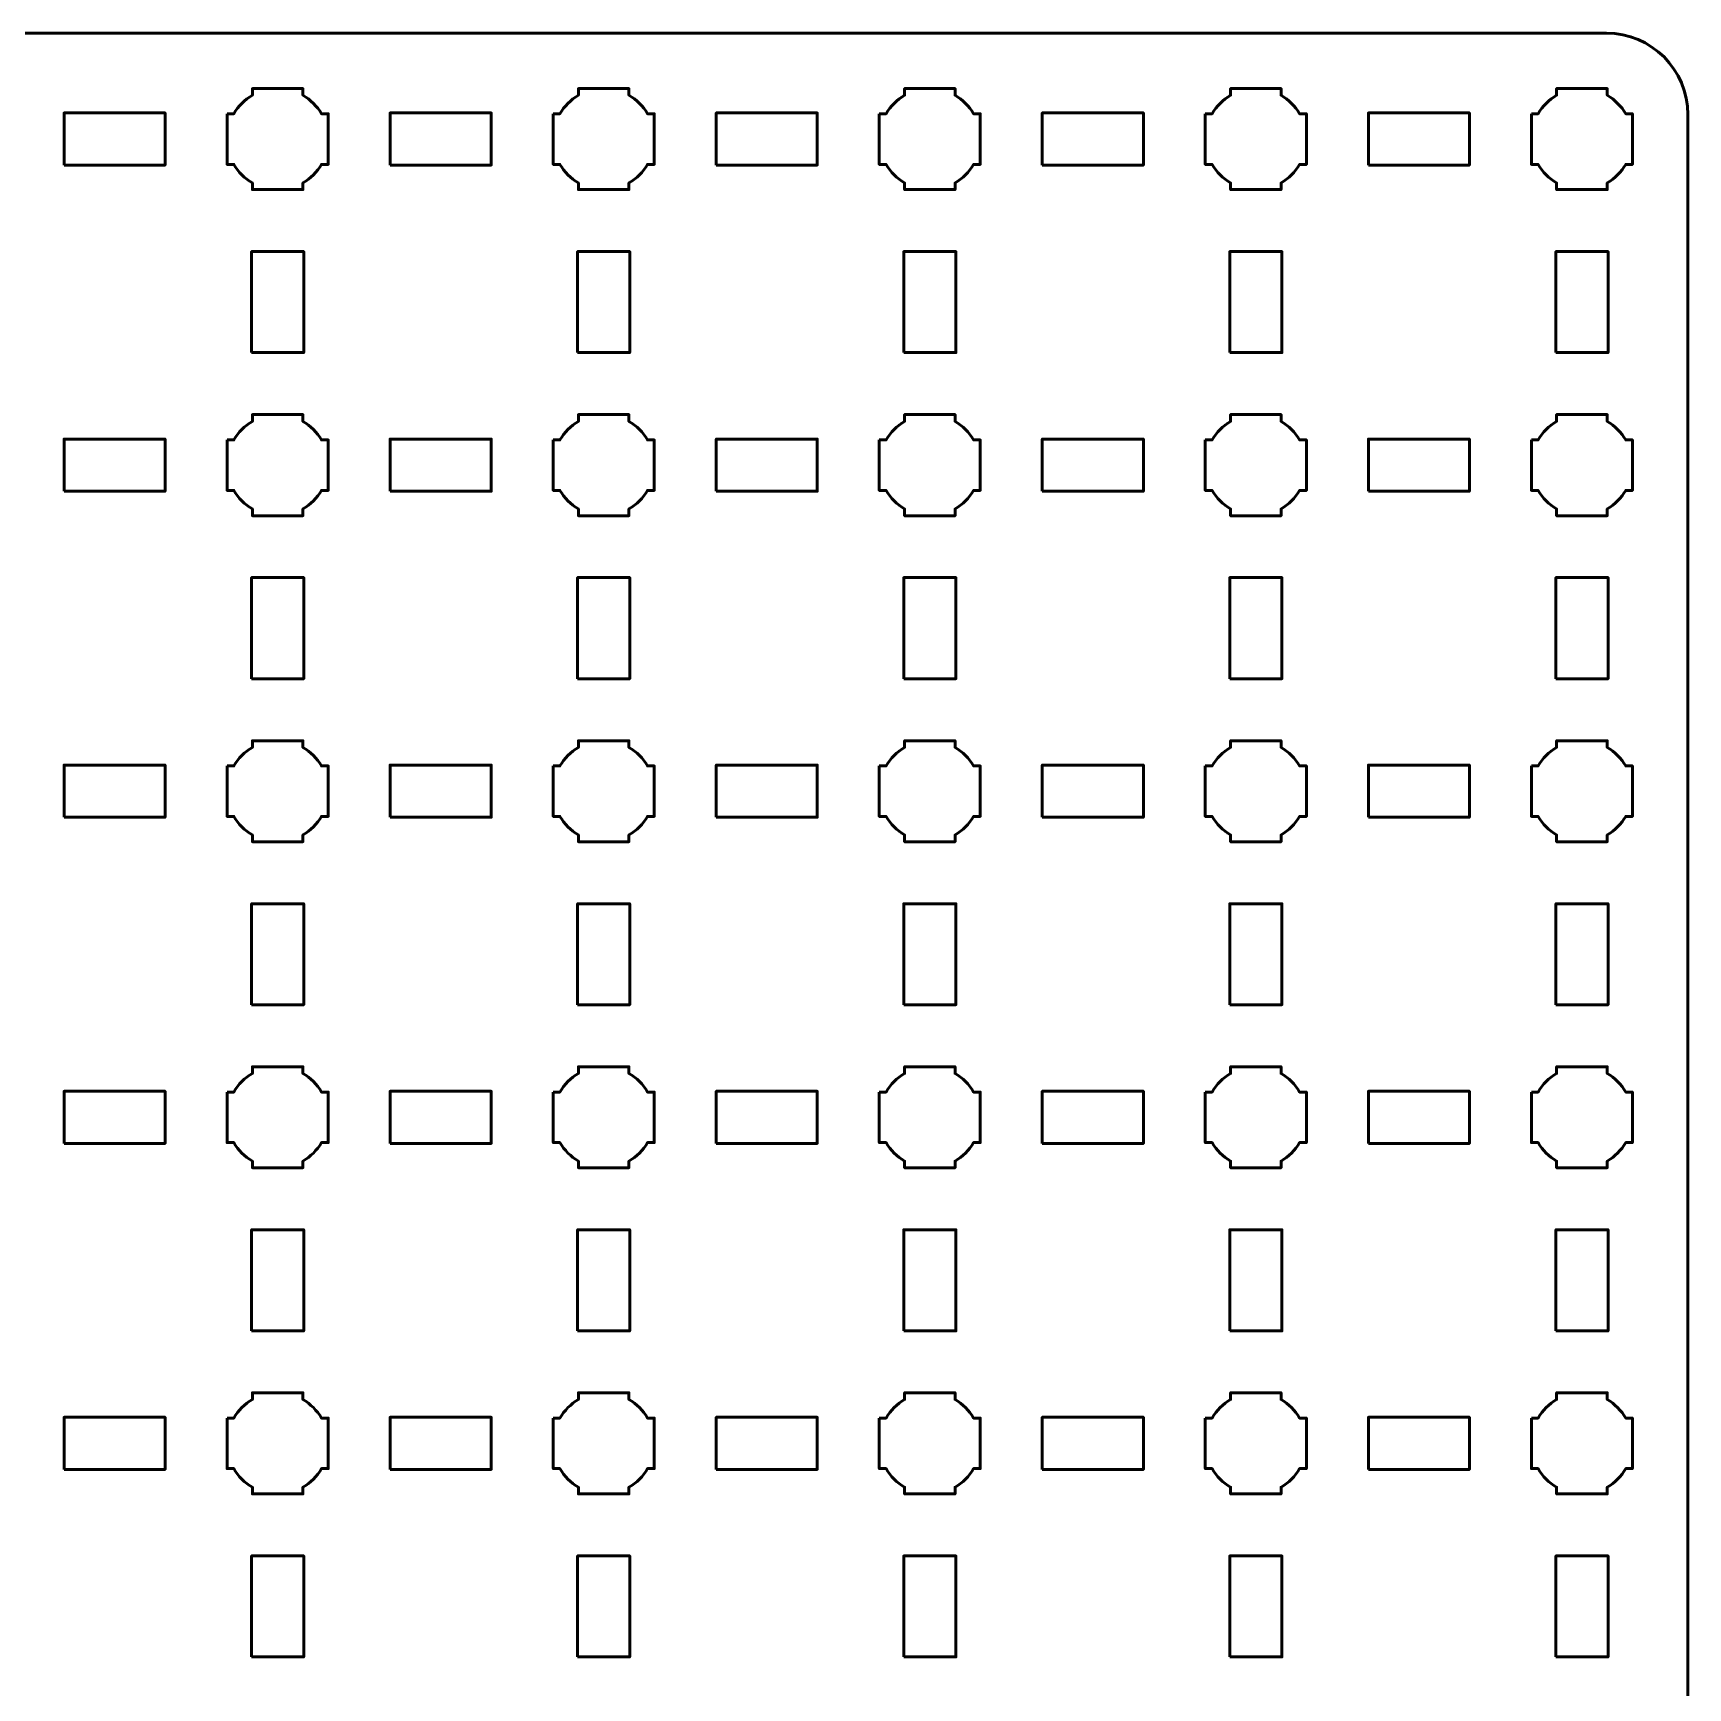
# Model space of a CAD drawing. Header units: centimetres. Extents: x -31.1 to 10.2, y -35.5 to 5.8.
# Drawn here: x 0 to 10.15, y -4.35 to 5.8 of the extents above; entities that cross this region are included whole.
import ezdxf

# ---------------------------------------------------------------- set-up
doc = ezdxf.new("R2010")
doc.units = ezdxf.units.CM
doc.header["$MEASUREMENT"] = 0
doc.layers.add('Layer 1', color=7, linetype='Continuous')

msp = doc.modelspace()

# ---------------------------------------------------------------- linework, layer by layer
at = {"layer": 'Layer 1', "color": 250, "lineweight": 53}
for points in [[(0.19, 4.99), (0.81, 4.99), (0.81, 5.31), (0.19, 5.31), (0.19, 4.99)], [(2.19, 4.99), (2.81, 4.99), (2.81, 5.31), (2.19, 5.31), (2.19, 4.99)], [(4.19, 4.99), (4.81, 4.99), (4.81, 5.31), (4.19, 5.31), (4.19, 4.99)], [(6.19, 4.99), (6.81, 4.99), (6.81, 5.31), (6.19, 5.31), (6.19, 4.99)], [(8.19, 4.99), (8.81, 4.99), (8.81, 5.31), (8.19, 5.31), (8.19, 4.99)], [(1.34, 3.84), (1.66, 3.84), (1.66, 4.46), (1.34, 4.46), (1.34, 3.84)], [(3.34, 3.84), (3.66, 3.84), (3.66, 4.46), (3.34, 4.46), (3.34, 3.84)], [(5.34, 3.84), (5.66, 3.84), (5.66, 4.46), (5.34, 4.46), (5.34, 3.84)], [(7.34, 3.84), (7.66, 3.84), (7.66, 4.46), (7.34, 4.46), (7.34, 3.84)], [(9.34, 3.84), (9.66, 3.84), (9.66, 4.46), (9.34, 4.46), (9.34, 3.84)], [(0.19, 2.99), (0.81, 2.99), (0.81, 3.31), (0.19, 3.31), (0.19, 2.99)], [(2.19, 2.99), (2.81, 2.99), (2.81, 3.31), (2.19, 3.31), (2.19, 2.99)], [(4.19, 2.99), (4.81, 2.99), (4.81, 3.31), (4.19, 3.31), (4.19, 2.99)], [(6.19, 2.99), (6.81, 2.99), (6.81, 3.31), (6.19, 3.31), (6.19, 2.99)], [(8.19, 2.99), (8.81, 2.99), (8.81, 3.31), (8.19, 3.31), (8.19, 2.99)], [(1.34, 1.84), (1.66, 1.84), (1.66, 2.46), (1.34, 2.46), (1.34, 1.84)], [(3.34, 1.84), (3.66, 1.84), (3.66, 2.46), (3.34, 2.46), (3.34, 1.84)], [(5.34, 1.84), (5.66, 1.84), (5.66, 2.46), (5.34, 2.46), (5.34, 1.84)], [(7.34, 1.84), (7.66, 1.84), (7.66, 2.46), (7.34, 2.46), (7.34, 1.84)], [(9.34, 1.84), (9.66, 1.84), (9.66, 2.46), (9.34, 2.46), (9.34, 1.84)], [(0.19, 0.99), (0.81, 0.99), (0.81, 1.31), (0.19, 1.31), (0.19, 0.99)], [(2.19, 0.99), (2.81, 0.99), (2.81, 1.31), (2.19, 1.31), (2.19, 0.99)], [(4.19, 0.99), (4.81, 0.99), (4.81, 1.31), (4.19, 1.31), (4.19, 0.99)], [(6.19, 0.99), (6.81, 0.99), (6.81, 1.31), (6.19, 1.31), (6.19, 0.99)], [(8.19, 0.99), (8.81, 0.99), (8.81, 1.31), (8.19, 1.31), (8.19, 0.99)], [(1.34, -0.16), (1.66, -0.16), (1.66, 0.46), (1.34, 0.46), (1.34, -0.16)], [(3.34, -0.16), (3.66, -0.16), (3.66, 0.46), (3.34, 0.46), (3.34, -0.16)], [(5.34, -0.16), (5.66, -0.16), (5.66, 0.46), (5.34, 0.46), (5.34, -0.16)], [(7.34, -0.16), (7.66, -0.16), (7.66, 0.46), (7.34, 0.46), (7.34, -0.16)], [(9.34, -0.16), (9.66, -0.16), (9.66, 0.46), (9.34, 0.46), (9.34, -0.16)], [(0.19, -1.01), (0.81, -1.01), (0.81, -0.69), (0.19, -0.69), (0.19, -1.01)], [(2.19, -1.01), (2.81, -1.01), (2.81, -0.69), (2.19, -0.69), (2.19, -1.01)], [(4.19, -1.01), (4.81, -1.01), (4.81, -0.69), (4.19, -0.69), (4.19, -1.01)], [(6.19, -1.01), (6.81, -1.01), (6.81, -0.69), (6.19, -0.69), (6.19, -1.01)], [(8.19, -1.01), (8.81, -1.01), (8.81, -0.69), (8.19, -0.69), (8.19, -1.01)], [(1.34, -2.16), (1.66, -2.16), (1.66, -1.54), (1.34, -1.54), (1.34, -2.16)], [(3.34, -2.16), (3.66, -2.16), (3.66, -1.54), (3.34, -1.54), (3.34, -2.16)], [(5.34, -2.16), (5.66, -2.16), (5.66, -1.54), (5.34, -1.54), (5.34, -2.16)], [(7.34, -2.16), (7.66, -2.16), (7.66, -1.54), (7.34, -1.54), (7.34, -2.16)], [(9.34, -2.16), (9.66, -2.16), (9.66, -1.54), (9.34, -1.54), (9.34, -2.16)], [(0.19, -3.01), (0.81, -3.01), (0.81, -2.69), (0.19, -2.69), (0.19, -3.01)], [(2.19, -3.01), (2.81, -3.01), (2.81, -2.69), (2.19, -2.69), (2.19, -3.01)], [(4.19, -3.01), (4.81, -3.01), (4.81, -2.69), (4.19, -2.69), (4.19, -3.01)], [(6.19, -3.01), (6.81, -3.01), (6.81, -2.69), (6.19, -2.69), (6.19, -3.01)], [(8.19, -3.01), (8.81, -3.01), (8.81, -2.69), (8.19, -2.69), (8.19, -3.01)], [(1.34, -4.16), (1.66, -4.16), (1.66, -3.54), (1.34, -3.54), (1.34, -4.16)], [(3.34, -4.16), (3.66, -4.16), (3.66, -3.54), (3.34, -3.54), (3.34, -4.16)], [(5.34, -4.16), (5.66, -4.16), (5.66, -3.54), (5.34, -3.54), (5.34, -4.16)], [(7.34, -4.16), (7.66, -4.16), (7.66, -3.54), (7.34, -3.54), (7.34, -4.16)], [(9.34, -4.16), (9.66, -4.16), (9.66, -3.54), (9.34, -3.54), (9.34, -4.16)]]:
    msp.add_lwpolyline(points, close=True, dxfattribs=at)
msp.add_open_spline([(-31.15, -35), (-31.15, -35), (-31.15, 5.3), (-31.15, 5.3), (-31.15, 5.3), (-31.15, 5.57609), (-30.92609, 5.8), (-30.65, 5.8), (-30.65, 5.8), (-30.65, 5.8), (9.65, 5.8), (9.65, 5.8), (9.65, 5.8), (9.92609, 5.8), (10.15, 5.57609), (10.15, 5.3), (10.15, 5.3), (10.15, 5.3), (10.15, -35), (10.15, -35), (10.15, -35), (10.15, -35.27609), (9.92609, -35.5), (9.65, -35.5), (9.65, -35.5), (9.65, -35.5), (-30.65, -35.5), (-30.65, -35.5), (-30.65, -35.5), (-30.92609, -35.5), (-31.15, -35.27609), (-31.15, -35)], degree=3, knots=[0, 0, 0, 0, 0.125, 0.125, 0.125, 0.125, 0.25, 0.25, 0.25, 0.25, 0.375, 0.375, 0.375, 0.375, 0.5, 0.5, 0.5, 0.5, 0.625, 0.625, 0.625, 0.625, 0.75, 0.75, 0.75, 0.75, 0.875, 0.875, 0.875, 0.875, 1, 1, 1, 1], dxfattribs=at)
at = {"layer": 'Layer 1', "lineweight": 53}
for points in [[(1.19, 5.305), (1.19, 5.305), (1.23149, 5.305), (1.23149, 5.305), (1.23149, 5.305), (1.25872, 5.35205), (1.29795, 5.39128), (1.345, 5.41851), (1.345, 5.41851), (1.345, 5.41851), (1.345, 5.46), (1.345, 5.46), (1.345, 5.46), (1.345, 5.46), (1.5, 5.46), (1.5, 5.46), (1.5, 5.46), (1.5, 5.46), (1.655, 5.46), (1.655, 5.46), (1.655, 5.46), (1.655, 5.46), (1.655, 5.41851), (1.655, 5.41851), (1.655, 5.41851), (1.70205, 5.39128), (1.74128, 5.35205), (1.76851, 5.305), (1.76851, 5.305), (1.76851, 5.305), (1.81, 5.305), (1.81, 5.305), (1.81, 5.305), (1.81, 5.305), (1.81, 5.15), (1.81, 5.15), (1.81, 5.15), (1.81, 5.15), (1.81, 4.995), (1.81, 4.995), (1.81, 4.995), (1.81, 4.995), (1.76851, 4.995), (1.76851, 4.995), (1.76851, 4.995), (1.74128, 4.94795), (1.70205, 4.90872), (1.655, 4.88149), (1.655, 4.88149), (1.655, 4.88149), (1.655, 4.84), (1.655, 4.84), (1.655, 4.84), (1.655, 4.84), (1.5, 4.84), (1.5, 4.84), (1.5, 4.84), (1.5, 4.84), (1.345, 4.84), (1.345, 4.84), (1.345, 4.84), (1.345, 4.84), (1.345, 4.88149), (1.345, 4.88149), (1.345, 4.88149), (1.29795, 4.90872), (1.25872, 4.94795), (1.23149, 4.995), (1.23149, 4.995), (1.23149, 4.995), (1.19, 4.995), (1.19, 4.995), (1.19, 4.995), (1.19, 4.995), (1.19, 5.15), (1.19, 5.15), (1.19, 5.15), (1.19, 5.15), (1.19, 5.305), (1.19, 5.305)], [(3.19, 5.305), (3.19, 5.305), (3.23149, 5.305), (3.23149, 5.305), (3.23149, 5.305), (3.25872, 5.35205), (3.29795, 5.39128), (3.345, 5.41851), (3.345, 5.41851), (3.345, 5.41851), (3.345, 5.46), (3.345, 5.46), (3.345, 5.46), (3.345, 5.46), (3.5, 5.46), (3.5, 5.46), (3.5, 5.46), (3.5, 5.46), (3.655, 5.46), (3.655, 5.46), (3.655, 5.46), (3.655, 5.46), (3.655, 5.41851), (3.655, 5.41851), (3.655, 5.41851), (3.70205, 5.39128), (3.74128, 5.35205), (3.76851, 5.305), (3.76851, 5.305), (3.76851, 5.305), (3.81, 5.305), (3.81, 5.305), (3.81, 5.305), (3.81, 5.305), (3.81, 5.15), (3.81, 5.15), (3.81, 5.15), (3.81, 5.15), (3.81, 4.995), (3.81, 4.995), (3.81, 4.995), (3.81, 4.995), (3.76851, 4.995), (3.76851, 4.995), (3.76851, 4.995), (3.74128, 4.94795), (3.70205, 4.90872), (3.655, 4.88149), (3.655, 4.88149), (3.655, 4.88149), (3.655, 4.84), (3.655, 4.84), (3.655, 4.84), (3.655, 4.84), (3.5, 4.84), (3.5, 4.84), (3.5, 4.84), (3.5, 4.84), (3.345, 4.84), (3.345, 4.84), (3.345, 4.84), (3.345, 4.84), (3.345, 4.88149), (3.345, 4.88149), (3.345, 4.88149), (3.29795, 4.90872), (3.25872, 4.94795), (3.23149, 4.995), (3.23149, 4.995), (3.23149, 4.995), (3.19, 4.995), (3.19, 4.995), (3.19, 4.995), (3.19, 4.995), (3.19, 5.15), (3.19, 5.15), (3.19, 5.15), (3.19, 5.15), (3.19, 5.305), (3.19, 5.305)], [(5.19, 5.305), (5.19, 5.305), (5.23149, 5.305), (5.23149, 5.305), (5.23149, 5.305), (5.25872, 5.35205), (5.29795, 5.39128), (5.345, 5.41851), (5.345, 5.41851), (5.345, 5.41851), (5.345, 5.46), (5.345, 5.46), (5.345, 5.46), (5.345, 5.46), (5.5, 5.46), (5.5, 5.46), (5.5, 5.46), (5.5, 5.46), (5.655, 5.46), (5.655, 5.46), (5.655, 5.46), (5.655, 5.46), (5.655, 5.41851), (5.655, 5.41851), (5.655, 5.41851), (5.70205, 5.39128), (5.74128, 5.35205), (5.76851, 5.305), (5.76851, 5.305), (5.76851, 5.305), (5.81, 5.305), (5.81, 5.305), (5.81, 5.305), (5.81, 5.305), (5.81, 5.15), (5.81, 5.15), (5.81, 5.15), (5.81, 5.15), (5.81, 4.995), (5.81, 4.995), (5.81, 4.995), (5.81, 4.995), (5.76851, 4.995), (5.76851, 4.995), (5.76851, 4.995), (5.74128, 4.94795), (5.70205, 4.90872), (5.655, 4.88149), (5.655, 4.88149), (5.655, 4.88149), (5.655, 4.84), (5.655, 4.84), (5.655, 4.84), (5.655, 4.84), (5.5, 4.84), (5.5, 4.84), (5.5, 4.84), (5.5, 4.84), (5.345, 4.84), (5.345, 4.84), (5.345, 4.84), (5.345, 4.84), (5.345, 4.88149), (5.345, 4.88149), (5.345, 4.88149), (5.29795, 4.90872), (5.25872, 4.94795), (5.23149, 4.995), (5.23149, 4.995), (5.23149, 4.995), (5.19, 4.995), (5.19, 4.995), (5.19, 4.995), (5.19, 4.995), (5.19, 5.15), (5.19, 5.15), (5.19, 5.15), (5.19, 5.15), (5.19, 5.305), (5.19, 5.305)], [(7.19, 5.305), (7.19, 5.305), (7.23149, 5.305), (7.23149, 5.305), (7.23149, 5.305), (7.25872, 5.35205), (7.29795, 5.39128), (7.345, 5.41851), (7.345, 5.41851), (7.345, 5.41851), (7.345, 5.46), (7.345, 5.46), (7.345, 5.46), (7.345, 5.46), (7.5, 5.46), (7.5, 5.46), (7.5, 5.46), (7.5, 5.46), (7.655, 5.46), (7.655, 5.46), (7.655, 5.46), (7.655, 5.46), (7.655, 5.41851), (7.655, 5.41851), (7.655, 5.41851), (7.70205, 5.39128), (7.74128, 5.35205), (7.76851, 5.305), (7.76851, 5.305), (7.76851, 5.305), (7.81, 5.305), (7.81, 5.305), (7.81, 5.305), (7.81, 5.305), (7.81, 5.15), (7.81, 5.15), (7.81, 5.15), (7.81, 5.15), (7.81, 4.995), (7.81, 4.995), (7.81, 4.995), (7.81, 4.995), (7.76851, 4.995), (7.76851, 4.995), (7.76851, 4.995), (7.74128, 4.94795), (7.70205, 4.90872), (7.655, 4.88149), (7.655, 4.88149), (7.655, 4.88149), (7.655, 4.84), (7.655, 4.84), (7.655, 4.84), (7.655, 4.84), (7.5, 4.84), (7.5, 4.84), (7.5, 4.84), (7.5, 4.84), (7.345, 4.84), (7.345, 4.84), (7.345, 4.84), (7.345, 4.84), (7.345, 4.88149), (7.345, 4.88149), (7.345, 4.88149), (7.29795, 4.90872), (7.25872, 4.94795), (7.23149, 4.995), (7.23149, 4.995), (7.23149, 4.995), (7.19, 4.995), (7.19, 4.995), (7.19, 4.995), (7.19, 4.995), (7.19, 5.15), (7.19, 5.15), (7.19, 5.15), (7.19, 5.15), (7.19, 5.305), (7.19, 5.305)], [(9.19, 5.305), (9.19, 5.305), (9.23149, 5.305), (9.23149, 5.305), (9.23149, 5.305), (9.25872, 5.35205), (9.29795, 5.39128), (9.345, 5.41851), (9.345, 5.41851), (9.345, 5.41851), (9.345, 5.46), (9.345, 5.46), (9.345, 5.46), (9.345, 5.46), (9.5, 5.46), (9.5, 5.46), (9.5, 5.46), (9.5, 5.46), (9.655, 5.46), (9.655, 5.46), (9.655, 5.46), (9.655, 5.46), (9.655, 5.41851), (9.655, 5.41851), (9.655, 5.41851), (9.70205, 5.39128), (9.74128, 5.35205), (9.76851, 5.305), (9.76851, 5.305), (9.76851, 5.305), (9.81, 5.305), (9.81, 5.305), (9.81, 5.305), (9.81, 5.305), (9.81, 5.15), (9.81, 5.15), (9.81, 5.15), (9.81, 5.15), (9.81, 4.995), (9.81, 4.995), (9.81, 4.995), (9.81, 4.995), (9.76851, 4.995), (9.76851, 4.995), (9.76851, 4.995), (9.74128, 4.94795), (9.70205, 4.90872), (9.655, 4.88149), (9.655, 4.88149), (9.655, 4.88149), (9.655, 4.84), (9.655, 4.84), (9.655, 4.84), (9.655, 4.84), (9.5, 4.84), (9.5, 4.84), (9.5, 4.84), (9.5, 4.84), (9.345, 4.84), (9.345, 4.84), (9.345, 4.84), (9.345, 4.84), (9.345, 4.88149), (9.345, 4.88149), (9.345, 4.88149), (9.29795, 4.90872), (9.25872, 4.94795), (9.23149, 4.995), (9.23149, 4.995), (9.23149, 4.995), (9.19, 4.995), (9.19, 4.995), (9.19, 4.995), (9.19, 4.995), (9.19, 5.15), (9.19, 5.15), (9.19, 5.15), (9.19, 5.15), (9.19, 5.305), (9.19, 5.305)], [(1.19, 3.305), (1.19, 3.305), (1.23149, 3.305), (1.23149, 3.305), (1.23149, 3.305), (1.25872, 3.35205), (1.29795, 3.39128), (1.345, 3.41851), (1.345, 3.41851), (1.345, 3.41851), (1.345, 3.46), (1.345, 3.46), (1.345, 3.46), (1.345, 3.46), (1.5, 3.46), (1.5, 3.46), (1.5, 3.46), (1.5, 3.46), (1.655, 3.46), (1.655, 3.46), (1.655, 3.46), (1.655, 3.46), (1.655, 3.41851), (1.655, 3.41851), (1.655, 3.41851), (1.70205, 3.39128), (1.74128, 3.35205), (1.76851, 3.305), (1.76851, 3.305), (1.76851, 3.305), (1.81, 3.305), (1.81, 3.305), (1.81, 3.305), (1.81, 3.305), (1.81, 3.15), (1.81, 3.15), (1.81, 3.15), (1.81, 3.15), (1.81, 2.995), (1.81, 2.995), (1.81, 2.995), (1.81, 2.995), (1.76851, 2.995), (1.76851, 2.995), (1.76851, 2.995), (1.74128, 2.94795), (1.70205, 2.90872), (1.655, 2.88149), (1.655, 2.88149), (1.655, 2.88149), (1.655, 2.84), (1.655, 2.84), (1.655, 2.84), (1.655, 2.84), (1.5, 2.84), (1.5, 2.84), (1.5, 2.84), (1.5, 2.84), (1.345, 2.84), (1.345, 2.84), (1.345, 2.84), (1.345, 2.84), (1.345, 2.88149), (1.345, 2.88149), (1.345, 2.88149), (1.29795, 2.90872), (1.25872, 2.94795), (1.23149, 2.995), (1.23149, 2.995), (1.23149, 2.995), (1.19, 2.995), (1.19, 2.995), (1.19, 2.995), (1.19, 2.995), (1.19, 3.15), (1.19, 3.15), (1.19, 3.15), (1.19, 3.15), (1.19, 3.305), (1.19, 3.305)], [(3.19, 3.305), (3.19, 3.305), (3.23149, 3.305), (3.23149, 3.305), (3.23149, 3.305), (3.25872, 3.35205), (3.29795, 3.39128), (3.345, 3.41851), (3.345, 3.41851), (3.345, 3.41851), (3.345, 3.46), (3.345, 3.46), (3.345, 3.46), (3.345, 3.46), (3.5, 3.46), (3.5, 3.46), (3.5, 3.46), (3.5, 3.46), (3.655, 3.46), (3.655, 3.46), (3.655, 3.46), (3.655, 3.46), (3.655, 3.41851), (3.655, 3.41851), (3.655, 3.41851), (3.70205, 3.39128), (3.74128, 3.35205), (3.76851, 3.305), (3.76851, 3.305), (3.76851, 3.305), (3.81, 3.305), (3.81, 3.305), (3.81, 3.305), (3.81, 3.305), (3.81, 3.15), (3.81, 3.15), (3.81, 3.15), (3.81, 3.15), (3.81, 2.995), (3.81, 2.995), (3.81, 2.995), (3.81, 2.995), (3.76851, 2.995), (3.76851, 2.995), (3.76851, 2.995), (3.74128, 2.94795), (3.70205, 2.90872), (3.655, 2.88149), (3.655, 2.88149), (3.655, 2.88149), (3.655, 2.84), (3.655, 2.84), (3.655, 2.84), (3.655, 2.84), (3.5, 2.84), (3.5, 2.84), (3.5, 2.84), (3.5, 2.84), (3.345, 2.84), (3.345, 2.84), (3.345, 2.84), (3.345, 2.84), (3.345, 2.88149), (3.345, 2.88149), (3.345, 2.88149), (3.29795, 2.90872), (3.25872, 2.94795), (3.23149, 2.995), (3.23149, 2.995), (3.23149, 2.995), (3.19, 2.995), (3.19, 2.995), (3.19, 2.995), (3.19, 2.995), (3.19, 3.15), (3.19, 3.15), (3.19, 3.15), (3.19, 3.15), (3.19, 3.305), (3.19, 3.305)], [(5.19, 3.305), (5.19, 3.305), (5.23149, 3.305), (5.23149, 3.305), (5.23149, 3.305), (5.25872, 3.35205), (5.29795, 3.39128), (5.345, 3.41851), (5.345, 3.41851), (5.345, 3.41851), (5.345, 3.46), (5.345, 3.46), (5.345, 3.46), (5.345, 3.46), (5.5, 3.46), (5.5, 3.46), (5.5, 3.46), (5.5, 3.46), (5.655, 3.46), (5.655, 3.46), (5.655, 3.46), (5.655, 3.46), (5.655, 3.41851), (5.655, 3.41851), (5.655, 3.41851), (5.70205, 3.39128), (5.74128, 3.35205), (5.76851, 3.305), (5.76851, 3.305), (5.76851, 3.305), (5.81, 3.305), (5.81, 3.305), (5.81, 3.305), (5.81, 3.305), (5.81, 3.15), (5.81, 3.15), (5.81, 3.15), (5.81, 3.15), (5.81, 2.995), (5.81, 2.995), (5.81, 2.995), (5.81, 2.995), (5.76851, 2.995), (5.76851, 2.995), (5.76851, 2.995), (5.74128, 2.94795), (5.70205, 2.90872), (5.655, 2.88149), (5.655, 2.88149), (5.655, 2.88149), (5.655, 2.84), (5.655, 2.84), (5.655, 2.84), (5.655, 2.84), (5.5, 2.84), (5.5, 2.84), (5.5, 2.84), (5.5, 2.84), (5.345, 2.84), (5.345, 2.84), (5.345, 2.84), (5.345, 2.84), (5.345, 2.88149), (5.345, 2.88149), (5.345, 2.88149), (5.29795, 2.90872), (5.25872, 2.94795), (5.23149, 2.995), (5.23149, 2.995), (5.23149, 2.995), (5.19, 2.995), (5.19, 2.995), (5.19, 2.995), (5.19, 2.995), (5.19, 3.15), (5.19, 3.15), (5.19, 3.15), (5.19, 3.15), (5.19, 3.305), (5.19, 3.305)], [(7.19, 3.305), (7.19, 3.305), (7.23149, 3.305), (7.23149, 3.305), (7.23149, 3.305), (7.25872, 3.35205), (7.29795, 3.39128), (7.345, 3.41851), (7.345, 3.41851), (7.345, 3.41851), (7.345, 3.46), (7.345, 3.46), (7.345, 3.46), (7.345, 3.46), (7.5, 3.46), (7.5, 3.46), (7.5, 3.46), (7.5, 3.46), (7.655, 3.46), (7.655, 3.46), (7.655, 3.46), (7.655, 3.46), (7.655, 3.41851), (7.655, 3.41851), (7.655, 3.41851), (7.70205, 3.39128), (7.74128, 3.35205), (7.76851, 3.305), (7.76851, 3.305), (7.76851, 3.305), (7.81, 3.305), (7.81, 3.305), (7.81, 3.305), (7.81, 3.305), (7.81, 3.15), (7.81, 3.15), (7.81, 3.15), (7.81, 3.15), (7.81, 2.995), (7.81, 2.995), (7.81, 2.995), (7.81, 2.995), (7.76851, 2.995), (7.76851, 2.995), (7.76851, 2.995), (7.74128, 2.94795), (7.70205, 2.90872), (7.655, 2.88149), (7.655, 2.88149), (7.655, 2.88149), (7.655, 2.84), (7.655, 2.84), (7.655, 2.84), (7.655, 2.84), (7.5, 2.84), (7.5, 2.84), (7.5, 2.84), (7.5, 2.84), (7.345, 2.84), (7.345, 2.84), (7.345, 2.84), (7.345, 2.84), (7.345, 2.88149), (7.345, 2.88149), (7.345, 2.88149), (7.29795, 2.90872), (7.25872, 2.94795), (7.23149, 2.995), (7.23149, 2.995), (7.23149, 2.995), (7.19, 2.995), (7.19, 2.995), (7.19, 2.995), (7.19, 2.995), (7.19, 3.15), (7.19, 3.15), (7.19, 3.15), (7.19, 3.15), (7.19, 3.305), (7.19, 3.305)], [(9.19, 3.305), (9.19, 3.305), (9.23149, 3.305), (9.23149, 3.305), (9.23149, 3.305), (9.25872, 3.35205), (9.29795, 3.39128), (9.345, 3.41851), (9.345, 3.41851), (9.345, 3.41851), (9.345, 3.46), (9.345, 3.46), (9.345, 3.46), (9.345, 3.46), (9.5, 3.46), (9.5, 3.46), (9.5, 3.46), (9.5, 3.46), (9.655, 3.46), (9.655, 3.46), (9.655, 3.46), (9.655, 3.46), (9.655, 3.41851), (9.655, 3.41851), (9.655, 3.41851), (9.70205, 3.39128), (9.74128, 3.35205), (9.76851, 3.305), (9.76851, 3.305), (9.76851, 3.305), (9.81, 3.305), (9.81, 3.305), (9.81, 3.305), (9.81, 3.305), (9.81, 3.15), (9.81, 3.15), (9.81, 3.15), (9.81, 3.15), (9.81, 2.995), (9.81, 2.995), (9.81, 2.995), (9.81, 2.995), (9.76851, 2.995), (9.76851, 2.995), (9.76851, 2.995), (9.74128, 2.94795), (9.70205, 2.90872), (9.655, 2.88149), (9.655, 2.88149), (9.655, 2.88149), (9.655, 2.84), (9.655, 2.84), (9.655, 2.84), (9.655, 2.84), (9.5, 2.84), (9.5, 2.84), (9.5, 2.84), (9.5, 2.84), (9.345, 2.84), (9.345, 2.84), (9.345, 2.84), (9.345, 2.84), (9.345, 2.88149), (9.345, 2.88149), (9.345, 2.88149), (9.29795, 2.90872), (9.25872, 2.94795), (9.23149, 2.995), (9.23149, 2.995), (9.23149, 2.995), (9.19, 2.995), (9.19, 2.995), (9.19, 2.995), (9.19, 2.995), (9.19, 3.15), (9.19, 3.15), (9.19, 3.15), (9.19, 3.15), (9.19, 3.305), (9.19, 3.305)], [(1.19, 1.305), (1.19, 1.305), (1.23149, 1.305), (1.23149, 1.305), (1.23149, 1.305), (1.25872, 1.35205), (1.29795, 1.39128), (1.345, 1.41851), (1.345, 1.41851), (1.345, 1.41851), (1.345, 1.46), (1.345, 1.46), (1.345, 1.46), (1.345, 1.46), (1.5, 1.46), (1.5, 1.46), (1.5, 1.46), (1.5, 1.46), (1.655, 1.46), (1.655, 1.46), (1.655, 1.46), (1.655, 1.46), (1.655, 1.41851), (1.655, 1.41851), (1.655, 1.41851), (1.70205, 1.39128), (1.74128, 1.35205), (1.76851, 1.305), (1.76851, 1.305), (1.76851, 1.305), (1.81, 1.305), (1.81, 1.305), (1.81, 1.305), (1.81, 1.305), (1.81, 1.15), (1.81, 1.15), (1.81, 1.15), (1.81, 1.15), (1.81, 0.995), (1.81, 0.995), (1.81, 0.995), (1.81, 0.995), (1.76851, 0.995), (1.76851, 0.995), (1.76851, 0.995), (1.74128, 0.94795), (1.70205, 0.90872), (1.655, 0.88149), (1.655, 0.88149), (1.655, 0.88149), (1.655, 0.84), (1.655, 0.84), (1.655, 0.84), (1.655, 0.84), (1.5, 0.84), (1.5, 0.84), (1.5, 0.84), (1.5, 0.84), (1.345, 0.84), (1.345, 0.84), (1.345, 0.84), (1.345, 0.84), (1.345, 0.88149), (1.345, 0.88149), (1.345, 0.88149), (1.29795, 0.90872), (1.25872, 0.94795), (1.23149, 0.995), (1.23149, 0.995), (1.23149, 0.995), (1.19, 0.995), (1.19, 0.995), (1.19, 0.995), (1.19, 0.995), (1.19, 1.15), (1.19, 1.15), (1.19, 1.15), (1.19, 1.15), (1.19, 1.305), (1.19, 1.305)], [(3.19, 1.305), (3.19, 1.305), (3.23149, 1.305), (3.23149, 1.305), (3.23149, 1.305), (3.25872, 1.35205), (3.29795, 1.39128), (3.345, 1.41851), (3.345, 1.41851), (3.345, 1.41851), (3.345, 1.46), (3.345, 1.46), (3.345, 1.46), (3.345, 1.46), (3.5, 1.46), (3.5, 1.46), (3.5, 1.46), (3.5, 1.46), (3.655, 1.46), (3.655, 1.46), (3.655, 1.46), (3.655, 1.46), (3.655, 1.41851), (3.655, 1.41851), (3.655, 1.41851), (3.70205, 1.39128), (3.74128, 1.35205), (3.76851, 1.305), (3.76851, 1.305), (3.76851, 1.305), (3.81, 1.305), (3.81, 1.305), (3.81, 1.305), (3.81, 1.305), (3.81, 1.15), (3.81, 1.15), (3.81, 1.15), (3.81, 1.15), (3.81, 0.995), (3.81, 0.995), (3.81, 0.995), (3.81, 0.995), (3.76851, 0.995), (3.76851, 0.995), (3.76851, 0.995), (3.74128, 0.94795), (3.70205, 0.90872), (3.655, 0.88149), (3.655, 0.88149), (3.655, 0.88149), (3.655, 0.84), (3.655, 0.84), (3.655, 0.84), (3.655, 0.84), (3.5, 0.84), (3.5, 0.84), (3.5, 0.84), (3.5, 0.84), (3.345, 0.84), (3.345, 0.84), (3.345, 0.84), (3.345, 0.84), (3.345, 0.88149), (3.345, 0.88149), (3.345, 0.88149), (3.29795, 0.90872), (3.25872, 0.94795), (3.23149, 0.995), (3.23149, 0.995), (3.23149, 0.995), (3.19, 0.995), (3.19, 0.995), (3.19, 0.995), (3.19, 0.995), (3.19, 1.15), (3.19, 1.15), (3.19, 1.15), (3.19, 1.15), (3.19, 1.305), (3.19, 1.305)], [(5.19, 1.305), (5.19, 1.305), (5.23149, 1.305), (5.23149, 1.305), (5.23149, 1.305), (5.25872, 1.35205), (5.29795, 1.39128), (5.345, 1.41851), (5.345, 1.41851), (5.345, 1.41851), (5.345, 1.46), (5.345, 1.46), (5.345, 1.46), (5.345, 1.46), (5.5, 1.46), (5.5, 1.46), (5.5, 1.46), (5.5, 1.46), (5.655, 1.46), (5.655, 1.46), (5.655, 1.46), (5.655, 1.46), (5.655, 1.41851), (5.655, 1.41851), (5.655, 1.41851), (5.70205, 1.39128), (5.74128, 1.35205), (5.76851, 1.305), (5.76851, 1.305), (5.76851, 1.305), (5.81, 1.305), (5.81, 1.305), (5.81, 1.305), (5.81, 1.305), (5.81, 1.15), (5.81, 1.15), (5.81, 1.15), (5.81, 1.15), (5.81, 0.995), (5.81, 0.995), (5.81, 0.995), (5.81, 0.995), (5.76851, 0.995), (5.76851, 0.995), (5.76851, 0.995), (5.74128, 0.94795), (5.70205, 0.90872), (5.655, 0.88149), (5.655, 0.88149), (5.655, 0.88149), (5.655, 0.84), (5.655, 0.84), (5.655, 0.84), (5.655, 0.84), (5.5, 0.84), (5.5, 0.84), (5.5, 0.84), (5.5, 0.84), (5.345, 0.84), (5.345, 0.84), (5.345, 0.84), (5.345, 0.84), (5.345, 0.88149), (5.345, 0.88149), (5.345, 0.88149), (5.29795, 0.90872), (5.25872, 0.94795), (5.23149, 0.995), (5.23149, 0.995), (5.23149, 0.995), (5.19, 0.995), (5.19, 0.995), (5.19, 0.995), (5.19, 0.995), (5.19, 1.15), (5.19, 1.15), (5.19, 1.15), (5.19, 1.15), (5.19, 1.305), (5.19, 1.305)], [(7.19, 1.305), (7.19, 1.305), (7.23149, 1.305), (7.23149, 1.305), (7.23149, 1.305), (7.25872, 1.35205), (7.29795, 1.39128), (7.345, 1.41851), (7.345, 1.41851), (7.345, 1.41851), (7.345, 1.46), (7.345, 1.46), (7.345, 1.46), (7.345, 1.46), (7.5, 1.46), (7.5, 1.46), (7.5, 1.46), (7.5, 1.46), (7.655, 1.46), (7.655, 1.46), (7.655, 1.46), (7.655, 1.46), (7.655, 1.41851), (7.655, 1.41851), (7.655, 1.41851), (7.70205, 1.39128), (7.74128, 1.35205), (7.76851, 1.305), (7.76851, 1.305), (7.76851, 1.305), (7.81, 1.305), (7.81, 1.305), (7.81, 1.305), (7.81, 1.305), (7.81, 1.15), (7.81, 1.15), (7.81, 1.15), (7.81, 1.15), (7.81, 0.995), (7.81, 0.995), (7.81, 0.995), (7.81, 0.995), (7.76851, 0.995), (7.76851, 0.995), (7.76851, 0.995), (7.74128, 0.94795), (7.70205, 0.90872), (7.655, 0.88149), (7.655, 0.88149), (7.655, 0.88149), (7.655, 0.84), (7.655, 0.84), (7.655, 0.84), (7.655, 0.84), (7.5, 0.84), (7.5, 0.84), (7.5, 0.84), (7.5, 0.84), (7.345, 0.84), (7.345, 0.84), (7.345, 0.84), (7.345, 0.84), (7.345, 0.88149), (7.345, 0.88149), (7.345, 0.88149), (7.29795, 0.90872), (7.25872, 0.94795), (7.23149, 0.995), (7.23149, 0.995), (7.23149, 0.995), (7.19, 0.995), (7.19, 0.995), (7.19, 0.995), (7.19, 0.995), (7.19, 1.15), (7.19, 1.15), (7.19, 1.15), (7.19, 1.15), (7.19, 1.305), (7.19, 1.305)], [(9.19, 1.305), (9.19, 1.305), (9.23149, 1.305), (9.23149, 1.305), (9.23149, 1.305), (9.25872, 1.35205), (9.29795, 1.39128), (9.345, 1.41851), (9.345, 1.41851), (9.345, 1.41851), (9.345, 1.46), (9.345, 1.46), (9.345, 1.46), (9.345, 1.46), (9.5, 1.46), (9.5, 1.46), (9.5, 1.46), (9.5, 1.46), (9.655, 1.46), (9.655, 1.46), (9.655, 1.46), (9.655, 1.46), (9.655, 1.41851), (9.655, 1.41851), (9.655, 1.41851), (9.70205, 1.39128), (9.74128, 1.35205), (9.76851, 1.305), (9.76851, 1.305), (9.76851, 1.305), (9.81, 1.305), (9.81, 1.305), (9.81, 1.305), (9.81, 1.305), (9.81, 1.15), (9.81, 1.15), (9.81, 1.15), (9.81, 1.15), (9.81, 0.995), (9.81, 0.995), (9.81, 0.995), (9.81, 0.995), (9.76851, 0.995), (9.76851, 0.995), (9.76851, 0.995), (9.74128, 0.94795), (9.70205, 0.90872), (9.655, 0.88149), (9.655, 0.88149), (9.655, 0.88149), (9.655, 0.84), (9.655, 0.84), (9.655, 0.84), (9.655, 0.84), (9.5, 0.84), (9.5, 0.84), (9.5, 0.84), (9.5, 0.84), (9.345, 0.84), (9.345, 0.84), (9.345, 0.84), (9.345, 0.84), (9.345, 0.88149), (9.345, 0.88149), (9.345, 0.88149), (9.29795, 0.90872), (9.25872, 0.94795), (9.23149, 0.995), (9.23149, 0.995), (9.23149, 0.995), (9.19, 0.995), (9.19, 0.995), (9.19, 0.995), (9.19, 0.995), (9.19, 1.15), (9.19, 1.15), (9.19, 1.15), (9.19, 1.15), (9.19, 1.305), (9.19, 1.305)], [(1.19, -0.695), (1.19, -0.695), (1.23149, -0.695), (1.23149, -0.695), (1.23149, -0.695), (1.25872, -0.64795), (1.29795, -0.60872), (1.345, -0.58149), (1.345, -0.58149), (1.345, -0.58149), (1.345, -0.54), (1.345, -0.54), (1.345, -0.54), (1.345, -0.54), (1.5, -0.54), (1.5, -0.54), (1.5, -0.54), (1.5, -0.54), (1.655, -0.54), (1.655, -0.54), (1.655, -0.54), (1.655, -0.54), (1.655, -0.58149), (1.655, -0.58149), (1.655, -0.58149), (1.70205, -0.60872), (1.74128, -0.64795), (1.76851, -0.695), (1.76851, -0.695), (1.76851, -0.695), (1.81, -0.695), (1.81, -0.695), (1.81, -0.695), (1.81, -0.695), (1.81, -0.85), (1.81, -0.85), (1.81, -0.85), (1.81, -0.85), (1.81, -1.005), (1.81, -1.005), (1.81, -1.005), (1.81, -1.005), (1.76851, -1.005), (1.76851, -1.005), (1.76851, -1.005), (1.74128, -1.05205), (1.70205, -1.09128), (1.655, -1.11851), (1.655, -1.11851), (1.655, -1.11851), (1.655, -1.16), (1.655, -1.16), (1.655, -1.16), (1.655, -1.16), (1.5, -1.16), (1.5, -1.16), (1.5, -1.16), (1.5, -1.16), (1.345, -1.16), (1.345, -1.16), (1.345, -1.16), (1.345, -1.16), (1.345, -1.11851), (1.345, -1.11851), (1.345, -1.11851), (1.29795, -1.09128), (1.25872, -1.05205), (1.23149, -1.005), (1.23149, -1.005), (1.23149, -1.005), (1.19, -1.005), (1.19, -1.005), (1.19, -1.005), (1.19, -1.005), (1.19, -0.85), (1.19, -0.85), (1.19, -0.85), (1.19, -0.85), (1.19, -0.695), (1.19, -0.695)], [(3.19, -0.695), (3.19, -0.695), (3.23149, -0.695), (3.23149, -0.695), (3.23149, -0.695), (3.25872, -0.64795), (3.29795, -0.60872), (3.345, -0.58149), (3.345, -0.58149), (3.345, -0.58149), (3.345, -0.54), (3.345, -0.54), (3.345, -0.54), (3.345, -0.54), (3.5, -0.54), (3.5, -0.54), (3.5, -0.54), (3.5, -0.54), (3.655, -0.54), (3.655, -0.54), (3.655, -0.54), (3.655, -0.54), (3.655, -0.58149), (3.655, -0.58149), (3.655, -0.58149), (3.70205, -0.60872), (3.74128, -0.64795), (3.76851, -0.695), (3.76851, -0.695), (3.76851, -0.695), (3.81, -0.695), (3.81, -0.695), (3.81, -0.695), (3.81, -0.695), (3.81, -0.85), (3.81, -0.85), (3.81, -0.85), (3.81, -0.85), (3.81, -1.005), (3.81, -1.005), (3.81, -1.005), (3.81, -1.005), (3.76851, -1.005), (3.76851, -1.005), (3.76851, -1.005), (3.74128, -1.05205), (3.70205, -1.09128), (3.655, -1.11851), (3.655, -1.11851), (3.655, -1.11851), (3.655, -1.16), (3.655, -1.16), (3.655, -1.16), (3.655, -1.16), (3.5, -1.16), (3.5, -1.16), (3.5, -1.16), (3.5, -1.16), (3.345, -1.16), (3.345, -1.16), (3.345, -1.16), (3.345, -1.16), (3.345, -1.11851), (3.345, -1.11851), (3.345, -1.11851), (3.29795, -1.09128), (3.25872, -1.05205), (3.23149, -1.005), (3.23149, -1.005), (3.23149, -1.005), (3.19, -1.005), (3.19, -1.005), (3.19, -1.005), (3.19, -1.005), (3.19, -0.85), (3.19, -0.85), (3.19, -0.85), (3.19, -0.85), (3.19, -0.695), (3.19, -0.695)], [(5.19, -0.695), (5.19, -0.695), (5.23149, -0.695), (5.23149, -0.695), (5.23149, -0.695), (5.25872, -0.64795), (5.29795, -0.60872), (5.345, -0.58149), (5.345, -0.58149), (5.345, -0.58149), (5.345, -0.54), (5.345, -0.54), (5.345, -0.54), (5.345, -0.54), (5.5, -0.54), (5.5, -0.54), (5.5, -0.54), (5.5, -0.54), (5.655, -0.54), (5.655, -0.54), (5.655, -0.54), (5.655, -0.54), (5.655, -0.58149), (5.655, -0.58149), (5.655, -0.58149), (5.70205, -0.60872), (5.74128, -0.64795), (5.76851, -0.695), (5.76851, -0.695), (5.76851, -0.695), (5.81, -0.695), (5.81, -0.695), (5.81, -0.695), (5.81, -0.695), (5.81, -0.85), (5.81, -0.85), (5.81, -0.85), (5.81, -0.85), (5.81, -1.005), (5.81, -1.005), (5.81, -1.005), (5.81, -1.005), (5.76851, -1.005), (5.76851, -1.005), (5.76851, -1.005), (5.74128, -1.05205), (5.70205, -1.09128), (5.655, -1.11851), (5.655, -1.11851), (5.655, -1.11851), (5.655, -1.16), (5.655, -1.16), (5.655, -1.16), (5.655, -1.16), (5.5, -1.16), (5.5, -1.16), (5.5, -1.16), (5.5, -1.16), (5.345, -1.16), (5.345, -1.16), (5.345, -1.16), (5.345, -1.16), (5.345, -1.11851), (5.345, -1.11851), (5.345, -1.11851), (5.29795, -1.09128), (5.25872, -1.05205), (5.23149, -1.005), (5.23149, -1.005), (5.23149, -1.005), (5.19, -1.005), (5.19, -1.005), (5.19, -1.005), (5.19, -1.005), (5.19, -0.85), (5.19, -0.85), (5.19, -0.85), (5.19, -0.85), (5.19, -0.695), (5.19, -0.695)], [(7.19, -0.695), (7.19, -0.695), (7.23149, -0.695), (7.23149, -0.695), (7.23149, -0.695), (7.25872, -0.64795), (7.29795, -0.60872), (7.345, -0.58149), (7.345, -0.58149), (7.345, -0.58149), (7.345, -0.54), (7.345, -0.54), (7.345, -0.54), (7.345, -0.54), (7.5, -0.54), (7.5, -0.54), (7.5, -0.54), (7.5, -0.54), (7.655, -0.54), (7.655, -0.54), (7.655, -0.54), (7.655, -0.54), (7.655, -0.58149), (7.655, -0.58149), (7.655, -0.58149), (7.70205, -0.60872), (7.74128, -0.64795), (7.76851, -0.695), (7.76851, -0.695), (7.76851, -0.695), (7.81, -0.695), (7.81, -0.695), (7.81, -0.695), (7.81, -0.695), (7.81, -0.85), (7.81, -0.85), (7.81, -0.85), (7.81, -0.85), (7.81, -1.005), (7.81, -1.005), (7.81, -1.005), (7.81, -1.005), (7.76851, -1.005), (7.76851, -1.005), (7.76851, -1.005), (7.74128, -1.05205), (7.70205, -1.09128), (7.655, -1.11851), (7.655, -1.11851), (7.655, -1.11851), (7.655, -1.16), (7.655, -1.16), (7.655, -1.16), (7.655, -1.16), (7.5, -1.16), (7.5, -1.16), (7.5, -1.16), (7.5, -1.16), (7.345, -1.16), (7.345, -1.16), (7.345, -1.16), (7.345, -1.16), (7.345, -1.11851), (7.345, -1.11851), (7.345, -1.11851), (7.29795, -1.09128), (7.25872, -1.05205), (7.23149, -1.005), (7.23149, -1.005), (7.23149, -1.005), (7.19, -1.005), (7.19, -1.005), (7.19, -1.005), (7.19, -1.005), (7.19, -0.85), (7.19, -0.85), (7.19, -0.85), (7.19, -0.85), (7.19, -0.695), (7.19, -0.695)], [(9.19, -0.695), (9.19, -0.695), (9.23149, -0.695), (9.23149, -0.695), (9.23149, -0.695), (9.25872, -0.64795), (9.29795, -0.60872), (9.345, -0.58149), (9.345, -0.58149), (9.345, -0.58149), (9.345, -0.54), (9.345, -0.54), (9.345, -0.54), (9.345, -0.54), (9.5, -0.54), (9.5, -0.54), (9.5, -0.54), (9.5, -0.54), (9.655, -0.54), (9.655, -0.54), (9.655, -0.54), (9.655, -0.54), (9.655, -0.58149), (9.655, -0.58149), (9.655, -0.58149), (9.70205, -0.60872), (9.74128, -0.64795), (9.76851, -0.695), (9.76851, -0.695), (9.76851, -0.695), (9.81, -0.695), (9.81, -0.695), (9.81, -0.695), (9.81, -0.695), (9.81, -0.85), (9.81, -0.85), (9.81, -0.85), (9.81, -0.85), (9.81, -1.005), (9.81, -1.005), (9.81, -1.005), (9.81, -1.005), (9.76851, -1.005), (9.76851, -1.005), (9.76851, -1.005), (9.74128, -1.05205), (9.70205, -1.09128), (9.655, -1.11851), (9.655, -1.11851), (9.655, -1.11851), (9.655, -1.16), (9.655, -1.16), (9.655, -1.16), (9.655, -1.16), (9.5, -1.16), (9.5, -1.16), (9.5, -1.16), (9.5, -1.16), (9.345, -1.16), (9.345, -1.16), (9.345, -1.16), (9.345, -1.16), (9.345, -1.11851), (9.345, -1.11851), (9.345, -1.11851), (9.29795, -1.09128), (9.25872, -1.05205), (9.23149, -1.005), (9.23149, -1.005), (9.23149, -1.005), (9.19, -1.005), (9.19, -1.005), (9.19, -1.005), (9.19, -1.005), (9.19, -0.85), (9.19, -0.85), (9.19, -0.85), (9.19, -0.85), (9.19, -0.695), (9.19, -0.695)], [(1.19, -2.695), (1.19, -2.695), (1.23149, -2.695), (1.23149, -2.695), (1.23149, -2.695), (1.25872, -2.64795), (1.29795, -2.60872), (1.345, -2.58149), (1.345, -2.58149), (1.345, -2.58149), (1.345, -2.54), (1.345, -2.54), (1.345, -2.54), (1.345, -2.54), (1.5, -2.54), (1.5, -2.54), (1.5, -2.54), (1.5, -2.54), (1.655, -2.54), (1.655, -2.54), (1.655, -2.54), (1.655, -2.54), (1.655, -2.58149), (1.655, -2.58149), (1.655, -2.58149), (1.70205, -2.60872), (1.74128, -2.64795), (1.76851, -2.695), (1.76851, -2.695), (1.76851, -2.695), (1.81, -2.695), (1.81, -2.695), (1.81, -2.695), (1.81, -2.695), (1.81, -2.85), (1.81, -2.85), (1.81, -2.85), (1.81, -2.85), (1.81, -3.005), (1.81, -3.005), (1.81, -3.005), (1.81, -3.005), (1.76851, -3.005), (1.76851, -3.005), (1.76851, -3.005), (1.74128, -3.05205), (1.70205, -3.09128), (1.655, -3.11851), (1.655, -3.11851), (1.655, -3.11851), (1.655, -3.16), (1.655, -3.16), (1.655, -3.16), (1.655, -3.16), (1.5, -3.16), (1.5, -3.16), (1.5, -3.16), (1.5, -3.16), (1.345, -3.16), (1.345, -3.16), (1.345, -3.16), (1.345, -3.16), (1.345, -3.11851), (1.345, -3.11851), (1.345, -3.11851), (1.29795, -3.09128), (1.25872, -3.05205), (1.23149, -3.005), (1.23149, -3.005), (1.23149, -3.005), (1.19, -3.005), (1.19, -3.005), (1.19, -3.005), (1.19, -3.005), (1.19, -2.85), (1.19, -2.85), (1.19, -2.85), (1.19, -2.85), (1.19, -2.695), (1.19, -2.695)], [(3.19, -2.695), (3.19, -2.695), (3.23149, -2.695), (3.23149, -2.695), (3.23149, -2.695), (3.25872, -2.64795), (3.29795, -2.60872), (3.345, -2.58149), (3.345, -2.58149), (3.345, -2.58149), (3.345, -2.54), (3.345, -2.54), (3.345, -2.54), (3.345, -2.54), (3.5, -2.54), (3.5, -2.54), (3.5, -2.54), (3.5, -2.54), (3.655, -2.54), (3.655, -2.54), (3.655, -2.54), (3.655, -2.54), (3.655, -2.58149), (3.655, -2.58149), (3.655, -2.58149), (3.70205, -2.60872), (3.74128, -2.64795), (3.76851, -2.695), (3.76851, -2.695), (3.76851, -2.695), (3.81, -2.695), (3.81, -2.695), (3.81, -2.695), (3.81, -2.695), (3.81, -2.85), (3.81, -2.85), (3.81, -2.85), (3.81, -2.85), (3.81, -3.005), (3.81, -3.005), (3.81, -3.005), (3.81, -3.005), (3.76851, -3.005), (3.76851, -3.005), (3.76851, -3.005), (3.74128, -3.05205), (3.70205, -3.09128), (3.655, -3.11851), (3.655, -3.11851), (3.655, -3.11851), (3.655, -3.16), (3.655, -3.16), (3.655, -3.16), (3.655, -3.16), (3.5, -3.16), (3.5, -3.16), (3.5, -3.16), (3.5, -3.16), (3.345, -3.16), (3.345, -3.16), (3.345, -3.16), (3.345, -3.16), (3.345, -3.11851), (3.345, -3.11851), (3.345, -3.11851), (3.29795, -3.09128), (3.25872, -3.05205), (3.23149, -3.005), (3.23149, -3.005), (3.23149, -3.005), (3.19, -3.005), (3.19, -3.005), (3.19, -3.005), (3.19, -3.005), (3.19, -2.85), (3.19, -2.85), (3.19, -2.85), (3.19, -2.85), (3.19, -2.695), (3.19, -2.695)], [(5.19, -2.695), (5.19, -2.695), (5.23149, -2.695), (5.23149, -2.695), (5.23149, -2.695), (5.25872, -2.64795), (5.29795, -2.60872), (5.345, -2.58149), (5.345, -2.58149), (5.345, -2.58149), (5.345, -2.54), (5.345, -2.54), (5.345, -2.54), (5.345, -2.54), (5.5, -2.54), (5.5, -2.54), (5.5, -2.54), (5.5, -2.54), (5.655, -2.54), (5.655, -2.54), (5.655, -2.54), (5.655, -2.54), (5.655, -2.58149), (5.655, -2.58149), (5.655, -2.58149), (5.70205, -2.60872), (5.74128, -2.64795), (5.76851, -2.695), (5.76851, -2.695), (5.76851, -2.695), (5.81, -2.695), (5.81, -2.695), (5.81, -2.695), (5.81, -2.695), (5.81, -2.85), (5.81, -2.85), (5.81, -2.85), (5.81, -2.85), (5.81, -3.005), (5.81, -3.005), (5.81, -3.005), (5.81, -3.005), (5.76851, -3.005), (5.76851, -3.005), (5.76851, -3.005), (5.74128, -3.05205), (5.70205, -3.09128), (5.655, -3.11851), (5.655, -3.11851), (5.655, -3.11851), (5.655, -3.16), (5.655, -3.16), (5.655, -3.16), (5.655, -3.16), (5.5, -3.16), (5.5, -3.16), (5.5, -3.16), (5.5, -3.16), (5.345, -3.16), (5.345, -3.16), (5.345, -3.16), (5.345, -3.16), (5.345, -3.11851), (5.345, -3.11851), (5.345, -3.11851), (5.29795, -3.09128), (5.25872, -3.05205), (5.23149, -3.005), (5.23149, -3.005), (5.23149, -3.005), (5.19, -3.005), (5.19, -3.005), (5.19, -3.005), (5.19, -3.005), (5.19, -2.85), (5.19, -2.85), (5.19, -2.85), (5.19, -2.85), (5.19, -2.695), (5.19, -2.695)], [(7.19, -2.695), (7.19, -2.695), (7.23149, -2.695), (7.23149, -2.695), (7.23149, -2.695), (7.25872, -2.64795), (7.29795, -2.60872), (7.345, -2.58149), (7.345, -2.58149), (7.345, -2.58149), (7.345, -2.54), (7.345, -2.54), (7.345, -2.54), (7.345, -2.54), (7.5, -2.54), (7.5, -2.54), (7.5, -2.54), (7.5, -2.54), (7.655, -2.54), (7.655, -2.54), (7.655, -2.54), (7.655, -2.54), (7.655, -2.58149), (7.655, -2.58149), (7.655, -2.58149), (7.70205, -2.60872), (7.74128, -2.64795), (7.76851, -2.695), (7.76851, -2.695), (7.76851, -2.695), (7.81, -2.695), (7.81, -2.695), (7.81, -2.695), (7.81, -2.695), (7.81, -2.85), (7.81, -2.85), (7.81, -2.85), (7.81, -2.85), (7.81, -3.005), (7.81, -3.005), (7.81, -3.005), (7.81, -3.005), (7.76851, -3.005), (7.76851, -3.005), (7.76851, -3.005), (7.74128, -3.05205), (7.70205, -3.09128), (7.655, -3.11851), (7.655, -3.11851), (7.655, -3.11851), (7.655, -3.16), (7.655, -3.16), (7.655, -3.16), (7.655, -3.16), (7.5, -3.16), (7.5, -3.16), (7.5, -3.16), (7.5, -3.16), (7.345, -3.16), (7.345, -3.16), (7.345, -3.16), (7.345, -3.16), (7.345, -3.11851), (7.345, -3.11851), (7.345, -3.11851), (7.29795, -3.09128), (7.25872, -3.05205), (7.23149, -3.005), (7.23149, -3.005), (7.23149, -3.005), (7.19, -3.005), (7.19, -3.005), (7.19, -3.005), (7.19, -3.005), (7.19, -2.85), (7.19, -2.85), (7.19, -2.85), (7.19, -2.85), (7.19, -2.695), (7.19, -2.695)], [(9.19, -2.695), (9.19, -2.695), (9.23149, -2.695), (9.23149, -2.695), (9.23149, -2.695), (9.25872, -2.64795), (9.29795, -2.60872), (9.345, -2.58149), (9.345, -2.58149), (9.345, -2.58149), (9.345, -2.54), (9.345, -2.54), (9.345, -2.54), (9.345, -2.54), (9.5, -2.54), (9.5, -2.54), (9.5, -2.54), (9.5, -2.54), (9.655, -2.54), (9.655, -2.54), (9.655, -2.54), (9.655, -2.54), (9.655, -2.58149), (9.655, -2.58149), (9.655, -2.58149), (9.70205, -2.60872), (9.74128, -2.64795), (9.76851, -2.695), (9.76851, -2.695), (9.76851, -2.695), (9.81, -2.695), (9.81, -2.695), (9.81, -2.695), (9.81, -2.695), (9.81, -2.85), (9.81, -2.85), (9.81, -2.85), (9.81, -2.85), (9.81, -3.005), (9.81, -3.005), (9.81, -3.005), (9.81, -3.005), (9.76851, -3.005), (9.76851, -3.005), (9.76851, -3.005), (9.74128, -3.05205), (9.70205, -3.09128), (9.655, -3.11851), (9.655, -3.11851), (9.655, -3.11851), (9.655, -3.16), (9.655, -3.16), (9.655, -3.16), (9.655, -3.16), (9.5, -3.16), (9.5, -3.16), (9.5, -3.16), (9.5, -3.16), (9.345, -3.16), (9.345, -3.16), (9.345, -3.16), (9.345, -3.16), (9.345, -3.11851), (9.345, -3.11851), (9.345, -3.11851), (9.29795, -3.09128), (9.25872, -3.05205), (9.23149, -3.005), (9.23149, -3.005), (9.23149, -3.005), (9.19, -3.005), (9.19, -3.005), (9.19, -3.005), (9.19, -3.005), (9.19, -2.85), (9.19, -2.85), (9.19, -2.85), (9.19, -2.85), (9.19, -2.695), (9.19, -2.695)]]:
    msp.add_open_spline(points, degree=3, knots=[0, 0, 0, 0, 0.05, 0.05, 0.05, 0.05, 0.1, 0.1, 0.1, 0.1, 0.15, 0.15, 0.15, 0.15, 0.2, 0.2, 0.2, 0.2, 0.25, 0.25, 0.25, 0.25, 0.3, 0.3, 0.3, 0.3, 0.35, 0.35, 0.35, 0.35, 0.4, 0.4, 0.4, 0.4, 0.45, 0.45, 0.45, 0.45, 0.5, 0.5, 0.5, 0.5, 0.55, 0.55, 0.55, 0.55, 0.6, 0.6, 0.6, 0.6, 0.65, 0.65, 0.65, 0.65, 0.7, 0.7, 0.7, 0.7, 0.75, 0.75, 0.75, 0.75, 0.8, 0.8, 0.8, 0.8, 0.85, 0.85, 0.85, 0.85, 0.9, 0.9, 0.9, 0.9, 0.95, 0.95, 0.95, 0.95, 1, 1, 1, 1], dxfattribs=at)

doc.saveas('drawing.dxf')
